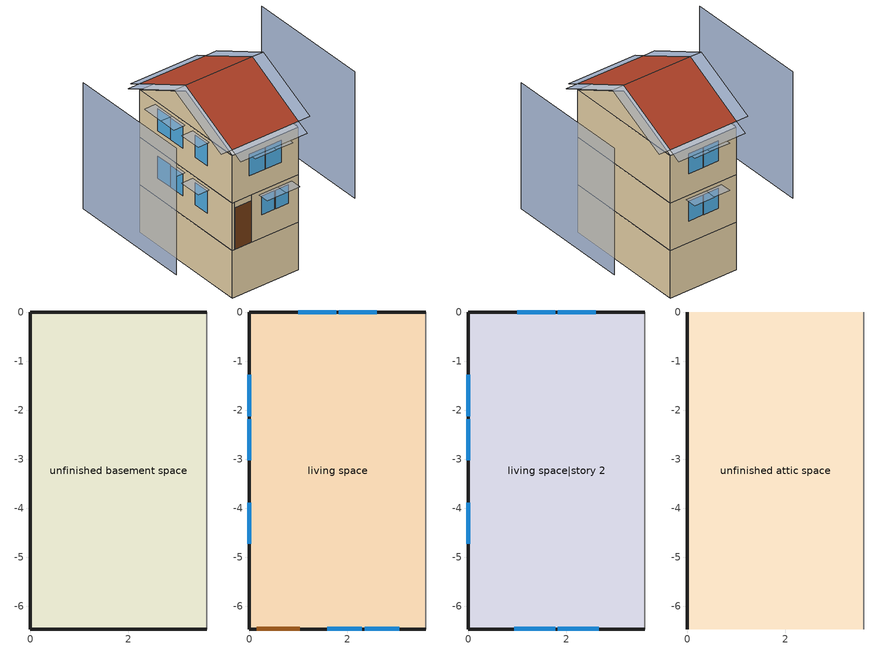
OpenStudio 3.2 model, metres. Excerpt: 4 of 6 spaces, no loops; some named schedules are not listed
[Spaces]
unfinished basement space
 floor foundation (FloorFndGrndUnfinB): 0,-6.47 0,0 3.59,0 3.59,-6.47 z-2.44
 wall foundation (WallFndGrndUnfinB): 3.59,0 0,0 0,-6.47 3.59,-6.47 z-2.44:0
 wall adiabatic (WallFndGrndUnfinB): 3.59,-6.47 3.59,0 z-2.44:0
living space
 floor to unfinished basement space (FloorUnfinBInsFin Reversed): 0,-6.47 0,0 3.59,0 3.59,-6.47 z0
 wall outside (WallExtInsFin): 3.59,0 0,0 0,-6.47 0.13,-6.47 1.05,-6.47 3.59,-6.47 z0:2.44
 wall adiabatic (WallIntFinUninsFin): 3.59,-6.47 3.59,0 z0:2.44
 window (WindowConstruction): 1.59,-6.47 2.29,-6.47 / 2.35,-6.47 3.05,-6.47 z1.2:2.13; 2.6,0 1.83,0 / 1.77,0 1,0 z1.11:2.13; 0,-1.28 0,-2.12 / 0,-2.19 0,-3.03 / 0,-3.89 0,-4.73 z1.01:2.13
 door (Door): 0.15,-6.47 1.02,-6.47 z0:2.13
living space|story 2
 floor to living space (FloorFinUninsFin): 0,-6.47 0,0 3.59,0 3.59,-6.47 z2.44
 wall outside (WallExtInsFin): 3.59,0 0,0 0,-6.47 3.59,-6.47 z2.44:4.88
 wall adiabatic (WallIntFinUninsFin): 3.59,-6.47 3.59,0 z2.44:4.88
 window (WindowConstruction): 0.93,-6.47 1.77,-6.47 / 1.83,-6.47 2.66,-6.47 z3.46:4.57; 2.6,0 1.83,0 / 1.77,0 1,0 z3.55:4.57; 0,-1.28 0,-2.12 / 0,-2.19 0,-3.03 / 0,-3.89 0,-4.73 z3.45:4.57
unfinished attic space
 floor to living space|story 2 (FloorFinInsUnfinAttic): 0,-6.47 0,0 3.59,0 3.59,-6.47 z4.88
 wall outside (WallExtUninsUnfin): 0,-3.23,6.49 0,0,4.88 0,-6.47,4.88
 wall adiabatic (WallIntUnfinUninsUnfin): 3.59,-3.23,6.49 3.59,-6.47,4.88 3.59,0,4.88
 roof outside (RoofUnfinInsExt): 0,-3.23,6.8 3.59,-3.23,6.8 3.59,0,5.18 0,0,5.18; 3.59,-3.23,6.8 0,-3.23,6.8 0,-6.47,5.18 3.59,-6.47,5.18
shading: -3.05,0 -3.05,-6.47 / 6.64,-6.47 6.64,0 z0:6.49; 4.2,-6.47,5.18 4.2,-3.23,6.8 3.59,-3.23,6.8 3.59,-6.47,5.18; -0.61,-3.23,6.8 -0.61,-6.47,5.18 0,-6.47,5.18 0,-3.23,6.8; 0,-7.08,4.88 3.59,-7.08,4.88 3.59,-6.47,5.18 0,-6.47,5.18; -0.61,0,5.18 -0.61,-3.23,6.8 0,-3.23,6.8 0,0,5.18; 4.2,-3.23,6.8 4.2,0,5.18 3.59,0,5.18 3.59,-3.23,6.8; 3.59,0.61,4.88 0,0.61,4.88 0,0,5.18 3.59,0,5.18; 0,-4.88 0,-3.74 -0.61,-3.74 -0.61,-4.88 z2.29; 0,-3.18 0,-2.03 -0.61,-2.03 -0.61,-3.18 z2.29; 2.44,-6.47 1.44,-6.47 1.44,-7.08 2.44,-7.08 z2.29; 0.84,0 1.92,0 1.92,0.61 0.84,0.61 z4.72; 1.92,-6.47 0.78,-6.47 0.78,-7.08 1.92,-7.08 z4.72; 2.81,-6.47 1.67,-6.47 1.67,-7.08 2.81,-7.08 z4.72; 3.2,-6.47 2.2,-6.47 2.2,-7.08 3.2,-7.08 z2.29; 1.67,0 2.75,0 2.75,0.61 1.67,0.61 z4.72; 1.67,0 2.75,0 2.75,0.61 1.67,0.61 z2.29; 0.84,0 1.92,0 1.92,0.61 0.84,0.61 z2.29; 0,-2.28 0,-1.13 -0.61,-1.13 -0.61,-2.28 z4.72; 0,-4.88 0,-3.74 -0.61,-3.74 -0.61,-4.88 z4.72; 0,-3.18 0,-2.03 -0.61,-2.03 -0.61,-3.18 z4.72; 0,-2.28 0,-1.13 -0.61,-1.13 -0.61,-2.28 z2.29
[Site]
Denver Intl Ap_CO_USA: Latitude {deg}=39.83; Longitude {deg}=-104.65; Time Zone {hr}=-7; Elevation {m}=1650; Terrain=Suburbs
[ClimateZones]
Climate Zone Institution Name 1=Building America; Climate Zone Document Year 1=0; Climate Zone Value 1=Cold
[Site:WaterMainsTemperature]
Calculation Method=Correlation; Annual Average Outdoor Air Temperature {C}=10.8753; Maximum Difference In Monthly Average Outdoor Air Temperatures {deltaC}=23.1524
[Site:GroundTemperature:Deep]
10.8753, 10.8753, 10.8753, 10.8753, 10.8753, 10.8753, 10.8753, 10.8753, 10.8753, 10.8753, 10.8753, 10.8753
[Building]
Building 1: North Axis {deg}=270; Standards Number of Stories=3; Standards Number of Above Ground Stories=2; Standards Building Type=singlefamilyattached; Standards Number of Living Units=4
[Material] Roughness=Rough
Name | Thickness {m} | Conductivity {W/m-K} | Density {kg/m3} | Specific Heat {J/kg-K} | Thermal Absorptance | Solar Absorptance | Visible Absorptance
Drywall 0.5 in. | 0.0127 | 0.160291 | 801 | 837.4 | 0.9 | 0.5 | 0.1
FloorUATrussandIns | 0.0889 | 0.0436674 | 50.7834 | 1165.1 | 0.9 | 0.5 | 0.9
FloorUAAdditionalCeilingIns | 0.12827 | 0.0411113 | 16.02 | 1046.75
Asphalt Shingles, Medium | 0.009525 | 0.162714 | 1121.4 | 1465.45 | 0.91 | 0.85 | 0.85
RoofSheathing | 0.01905 | 0.115458 | 512.64 | 1214.23 | 0.82 | 0.3 | 0.3
RoofUARoofIns | 0.18415 | 8.02397 | 37.0049 | 1207.88 | 0.91 | 0.85 | 0.91
Vinyl, Light | 0.009525 | 0.089435 | 177.822 | 1046.75 | 0.9 | 0.3 | 0.3
WallSheathing | 0.0127 | 0.115458 | 512.64 | 1214.23 | 0.82 | 0.3 | 0.3
WallStudAndCavity | 0.0889 | 0.054245 | 162.403 | 1178.92 | 0.9 | 0.3 | 0.9
WallStudAndCavity 1 | 0.0889 | 0.393744 | 83.0341 | 1211.67 | 0.9 | 0.3 | 0.9
WallStudAndCavity 2 | 0.0889 | 0.396154 | 83.0341 | 1211.67 | 0.9 | 0.3 | 0.9
WallStudAndCavity 3 | 0.0889 | 0.403258 | 83.0341 | 1211.67 | 0.9 | 0.3 | 0.9
WallStudAndCavity 4 | 0.0889 | 0.397942 | 83.0341 | 1211.67 | 0.82 | 0.3 | 0.3
res furniture material unfinished basement space | 0.1524 | 0.115458 | 640.8 | 1214.23 | 0.9 | 0.6 | 0.1
FoundationExtVertIns | 0.051816 | 0.029427 | 32.04 | 1214.23
Concrete 8.0 in. | 0.2032 | 1.803125 | 2242.8 | 837.4 | 0.9
Concrete 4.0 in. | 0.1016 | 1.803125 | 2242.8 | 837.4 | 0.9
FloorIns | 0.23495 | 2.59817 | 67.691 | 1210.98 | 0.82 | 0.3 | 0.3
Wood Floor | 0.015875 | 0.115458 | 544.68 | 1214.23
Floor Covering | 0.0127 | 0.0433444 | 54.468 | 1339.84 | 0.9 | 0.9
FloorFinStudAndAirFloor | 0.1397 | 0.557395 | 67.691 | 1210.98 | 0.9 | 0.5 | 0.9
DoorMaterial | 0.04445 | 0.0612267 | 512.64 | 1214.23 | 0.82 | 0.3 | 0.3
[Construction]
FloorFinInsUnfinAttic: Drywall 0.5 in., FloorUATrussandIns, FloorUAAdditionalCeilingIns
RoofUnfinInsExt: Asphalt Shingles, Medium, RoofSheathing, RoofUARoofIns
WallExtInsFin: Vinyl, Light, WallSheathing, WallStudAndCavity, Drywall 0.5 in.
WallExtUninsUnfin: Vinyl, Light, WallSheathing, WallStudAndCavity 1
WallIntFinUninsFin: Vinyl, Light, WallStudAndCavity 2, Drywall 0.5 in.
WallIntUnfinUninsUnfin: Vinyl, Light, WallStudAndCavity 3
WallIntFinUninsFin 1: WallStudAndCavity 4, Drywall 0.5 in.
res furniture construction unfinished basement space; res furniture construction living space|story 2; res furniture construction living space: res furniture material unfinished basement space
WallFndGrndUnfinB: Concrete 8.0 in.
FloorFndGrndUnfinB: Concrete 4.0 in.
FloorUnfinBInsFin Reversed: Floor Covering, Wood Floor, RoofSheathing, FloorIns
FloorFinUninsFin: Drywall 0.5 in., FloorFinStudAndAirFloor, RoofSheathing, Wood Floor, Floor Covering
WindowConstruction: WindowMaterial
Door: DoorMaterial
[WindowMaterial:Shade]
CoolingShade: Solar Transmittance=0.999; Solar Reflectance=0.00099; Visible Transmittance=0.999; Visible Reflectance=0.00099; Thermal Hemispherical Emissivity=1e-05; Thermal Transmittance=0.999; Thickness {m}=0.0001; Conductivity {W/m-K}=10000; Shade to Glass Distance {m}=0.001; Top Opening Multiplier=0; Bottom Opening Multiplier=0; Left-Side Opening Multiplier=0; Right-Side Opening Multiplier=0; Airflow Permeability=0
[WindowMaterial:SimpleGlazingSystem]
WindowMaterial: U-Factor {W/m2-K}=2.10086; Solar Heat Gain Coefficient=0.21
[ThermalZone] Use Ideal Air Loads=No
living zone: Thermostat=living zone temperature setpoint
unfinished basement zone; unfinished attic zone: 
res ds res ashp clg asys ret air zone; res ds res ashp htg asys ret air zone: Volume {m3}=0.25
[Sizing:Zone] Zone Cooling Design Supply Air Temperature Input Method=SupplyAirTemperature; Zone Cooling Design Supply Air Temperature {C}=14; Zone Cooling Design Supply Air Temperature Difference {deltaC}=11.11; Zone Heating Design Supply Air Temperature Input Method=SupplyAirTemperature; Zone Heating Design Supply Air Temperature {C}=40; Zone Heating Design Supply Air Temperature Difference {deltaC}=11.11; Zone Cooling Design Supply Air Humidity Ratio {kg-H2O/kg-air}=0.0085; Zone Heating Design Supply Air Humidity Ratio {kg-H2O/kg-air}=0.008; Cooling Design Air Flow Method=DesignDay; Heating Design Air Flow Method=DesignDay; Account for Dedicated Outdoor Air System=No; Dedicated Outdoor Air System Control Strategy=NeutralSupplyAir; Dedicated Outdoor Air Low Setpoint Temperature for Design {C}=autosize; Dedicated Outdoor Air High Setpoint Temperature for Design {C}=autosize
unfinished basement zone; unfinished attic zone; res ds res ashp clg asys ret air zone; res ds res ashp htg asys ret air zone
[Space]
Name | Space Type | Thermal Zone | Building Unit
living space; living space|story 2 | Space Type 1 | living zone | unit 1
unfinished basement space | Space Type 2 | unfinished basement zone
unfinished attic space | Space Type 3 | unfinished attic zone
res ds res ashp clg asys ret air space |  | res ds res ashp clg asys ret air zone
res ds res ashp htg asys ret air space |  | res ds res ashp htg asys ret air zone
[SpaceType]
Name | Standards Space Type
Space Type 1 | living
Space Type 2 | unfinished basement
Space Type 3 | unfinished attic
[BuildingUnit]
unit 1: Building Unit Type=Residential
[External:File]
8760.csv: File=8760.csv
[People:Definition] Number of People Calculation Method=People; Number of People {people}=1.695; Fraction Radiant=0.319734; Sensible Heat Fraction=0.573; Carbon Dioxide Generation Rate {m3/s-W}=0; Enable ASHRAE 55 Comfort Warnings=No; Mean Radiant Temperature Calculation Type=ZoneAveraged
res occupants|living space|story 2; res occupants|living space
[People] Number of People Schedule=occupants; Activity Level Schedule=res occupants activity schedule; Multiplier=1
Name | People Definition | Space or SpaceType
res occupants|living space|story 2 | res occupants|living space|story 2 | living space|story 2
res occupants|living space | res occupants|living space | living space
[InternalMass:Definition] Design Level Calculation Method=SurfaceArea
Name | Construction | Surface Area {m2}
living space|story 2 Partition; living space Partition | WallIntFinUninsFin 1 | 23.22576
res furniture mass unfinished basement space | res furniture construction unfinished basement space | 9.290304
res furniture mass living space|story 2 | res furniture construction living space|story 2 | 9.290304
res furniture mass living space | res furniture construction living space | 9.290304
[InternalMass] Multiplier=1
Name | Internal Mass Definition | Space or SpaceType
living space|story 2 Partition | living space|story 2 Partition | living space|story 2
living space Partition | living space Partition | living space
res furniture mass unfinished basement space | res furniture mass unfinished basement space | unfinished basement space
res furniture mass living space|story 2 | res furniture mass living space|story 2 | living space|story 2
res furniture mass living space | res furniture mass living space | living space
[Foundation:Kiva]
Foundation Kiva 1: Exterior Vertical Insulation Material=FoundationExtVertIns; Exterior Vertical Insulation Depth {m}=2.4384; Wall Height Above Grade {m}=0.2032; Wall Depth Below Slab {m}=0.2032
[Foundation:Kiva:Settings]
Soil Conductivity {W/m-K}=1.731; Soil Density {kg/m3}=1842.3; Soil Specific Heat {J/kg-K}=418.7; Ground Solar Absorptivity=0.9; Ground Thermal Absorptivity=0.9; Ground Surface Roughness {m}=0.03; Far-Field Width {m}=40; Deep-Ground Boundary Condition=ZeroFlux; Deep-Ground Depth {m}=40; Minimum Cell Dimension {m}=0.02; Maximum Cell Growth Coefficient=1.5; Simulation Timestep=Hourly
[SurfaceProperty:ExposedFoundationPerimeter]
Surface 18: Exposed Perimeter Calculation Method=TotalExposedPerimeter; Total Exposed Perimeter {m}=13.65
[ShadingControl]
WindowShadingControl: Shading Type=InteriorShade; Shading Device Material=CoolingShade; Shading Control Type=OnIfScheduleAllows; Schedule=Window shading schedule; Shading Control Is Scheduled=Yes; Multiple Surface Control Type=Sequential; Sub Surface Name 1=Surface 2 - Window 3; Sub Surface Name 2=Surface 2 - Window 2; Sub Surface Name 3=Surface 5 - Window 1; Sub Surface Name 4=Surface 8 - Window 2; Sub Surface Name 5=Surface 12 - Window 1; Sub Surface Name 6=Surface 12 - Window 2; Sub Surface Name 7=Surface 5 - Window 2; Sub Surface Name 8=Surface 8 - Window 1; Sub Surface Name 9=Surface 3 - Window 1; Sub Surface Name 10=Surface 3 - Window 2; Sub Surface Name 11=Surface 10 - Window 1; Sub Surface Name 12=Surface 10 - Window 3; Sub Surface Name 13=Surface 10 - Window 2; Sub Surface Name 14=Surface 2 - Window 1
[OtherEquipment:Definition] Design Level Calculation Method=EquipmentLevel; Design Level {W}=0
Name | Fraction Latent | Fraction Radiant | Fraction Lost
res wh_1 sens | 0 | 0 | 0
res wh_1 lat | 1 | 0 | 0
res ds res ashp clg asys SupSLkToLvEq; res ds res ashp clg asys SupLatLkToLvEq; res ds res ashp clg asys SupDCnToLvEq; res ds res ashp clg asys SupDCnToAhEq; res ds res ashp clg asys RetDCnToPlEq; res ds res ashp clg asys RetDCnToAhEquip; res ds res ashp clg asys SupSLkToAhEq; res ds res ashp clg asys SupLatLkToAhEq; res ds res ashp clg asys RetSLkEq; res ds res ashp clg asys RetLatLkEq; res ds res ashp htg asys SupSLkToLvEq; res ds res ashp htg asys SupLatLkToLvEq; res ds res ashp htg asys SupDCnToLvEq; res ds res ashp htg asys SupDCnToAhEq; res ds res ashp htg asys RetDCnToPlEq; res ds res ashp htg asys RetDCnToAhEquip; res ds res ashp htg asys SupSLkToAhEq; res ds res ashp htg asys SupLatLkToAhEq; res ds res ashp htg asys RetSLkEq; res ds res ashp htg asys RetLatLkEq
[OtherEquipment] Schedule=Always On Discrete
Name | Other Equipment Definition | Space or SpaceType | Fuel Type
res wh_1 sens | res wh_1 sens | unfinished basement space
res wh_1 lat | res wh_1 lat | unfinished basement space
res ds res ashp clg asys SupSLkToLvEq | res ds res ashp clg asys SupSLkToLvEq | living space|story 2 | None
res ds res ashp clg asys SupLatLkToLvEq | res ds res ashp clg asys SupLatLkToLvEq | living space|story 2 | None
res ds res ashp clg asys SupDCnToLvEq | res ds res ashp clg asys SupDCnToLvEq | living space|story 2 | None
res ds res ashp clg asys SupDCnToAhEq | res ds res ashp clg asys SupDCnToAhEq | unfinished basement space | None
res ds res ashp clg asys RetDCnToPlEq | res ds res ashp clg asys RetDCnToPlEq | res ds res ashp clg asys ret air space | None
res ds res ashp clg asys RetDCnToAhEquip | res ds res ashp clg asys RetDCnToAhEquip | unfinished basement space | None
res ds res ashp clg asys SupSLkToAhEq | res ds res ashp clg asys SupSLkToAhEq | unfinished basement space | None
res ds res ashp clg asys SupLatLkToAhEq | res ds res ashp clg asys SupLatLkToAhEq | unfinished basement space | None
res ds res ashp clg asys RetSLkEq | res ds res ashp clg asys RetSLkEq | res ds res ashp clg asys ret air space | None
res ds res ashp clg asys RetLatLkEq | res ds res ashp clg asys RetLatLkEq | res ds res ashp clg asys ret air space | None
res ds res ashp htg asys SupSLkToLvEq | res ds res ashp htg asys SupSLkToLvEq | living space|story 2 | None
res ds res ashp htg asys SupLatLkToLvEq | res ds res ashp htg asys SupLatLkToLvEq | living space|story 2 | None
res ds res ashp htg asys SupDCnToLvEq | res ds res ashp htg asys SupDCnToLvEq | living space|story 2 | None
res ds res ashp htg asys SupDCnToAhEq | res ds res ashp htg asys SupDCnToAhEq | unfinished basement space | None
res ds res ashp htg asys RetDCnToPlEq | res ds res ashp htg asys RetDCnToPlEq | res ds res ashp htg asys ret air space | None
res ds res ashp htg asys RetDCnToAhEquip | res ds res ashp htg asys RetDCnToAhEquip | unfinished basement space | None
res ds res ashp htg asys SupSLkToAhEq | res ds res ashp htg asys SupSLkToAhEq | unfinished basement space | None
res ds res ashp htg asys SupLatLkToAhEq | res ds res ashp htg asys SupLatLkToAhEq | unfinished basement space | None
res ds res ashp htg asys RetSLkEq | res ds res ashp htg asys RetSLkEq | res ds res ashp htg asys ret air space | None
res ds res ashp htg asys RetLatLkEq | res ds res ashp htg asys RetLatLkEq | res ds res ashp htg asys ret air space | None
[EnergyManagementSystem:Sensor]
Name | Output Variable or Output Meter Index Key | Output Variable or Output Meter
res_wh_1_amb_temp | unfinished basement zone | Zone Mean Air Temperature
res_wh_1_amb_rh | unfinished basement zone | Zone Air Relative Humidity
res_nv_pb_s |  | Site Outdoor Air Barometric Pressure
res_af_vw_s |  | Site Wind Speed
res_nv_wt_s |  | Site Outdoor Air Humidity Ratio
res_nv_1_nva_s | res nv_1 avail schedule | Schedule Value
res_nv_1_sp_s | res nv_1 temp schedule | Schedule Value
res_ds_res_ashp_clg_asys_ah_mfr_s | Node 24 | System Node Mass Flow Rate
res_ds_res_ashp_clg_asys_ah_vfr_s | Node 24 | System Node Current Density Volume Flow Rate
res_ds_res_ashp_clg_asys_ah_tt_s | Node 24 | System Node Temperature
res_ds_res_ashp_clg_asys_ra_t_s | Node 27 | System Node Temperature
res_ds_res_ashp_clg_asys_ah_wt_s | Node 24 | System Node Humidity Ratio
res_ds_res_ashp_clg_asys_ra_w_s | Node 27 | System Node Humidity Ratio
res_ds_res_ashp_clg_asys_ah_t_s; res_ds_res_ashp_htg_asys_ah_t_s | unfinished basement zone | Zone Air Temperature
res_ds_res_ashp_clg_asys_ah_w_s; res_ds_res_ashp_htg_asys_ah_w_s | unfinished basement zone | Zone Mean Air Humidity Ratio
res_ds_res_ashp_htg_asys_ah_mfr_s | Node 17 | System Node Mass Flow Rate
res_ds_res_ashp_htg_asys_ah_vfr_s | Node 17 | System Node Current Density Volume Flow Rate
res_ds_res_ashp_htg_asys_ah_tt_s | Node 17 | System Node Temperature
res_ds_res_ashp_htg_asys_ra_t_s | Node 20 | System Node Temperature
res_ds_res_ashp_htg_asys_ah_wt_s | Node 17 | System Node Humidity Ratio
res_ds_res_ashp_htg_asys_ra_w_s | Node 20 | System Node Humidity Ratio
res_infil_1_range_sch_s | res mv_1 range exhaust schedule | Schedule Value
res_infil_1_bath_sch_s | res mv_1 bath exhaust schedule | Schedule Value
res_infil_1_wh_sch_s | Always On Discrete | Schedule Value
[EnergyManagementSystem:Actuator]
Name | Actuated Component | Actuated Component Type | Actuated Component Control Type
res_wh_1_sens_act | res wh_1 sens | OtherEquipment | Power Level
res_wh_1_lat_act | res wh_1 lat | OtherEquipment | Power Level
res_wh_1_LESchedOverride | res wh_1 BottomElementSetpoint | Schedule:Constant | Schedule Value
res_wh_1_HPSchedOverride | res wh_1 WaterHeaterHPSchedule | Schedule:Constant | Schedule Value
res_wh_1_UESchedOverride | res wh_1 TopElementSetpoint | Schedule:Constant | Schedule Value
res_nv_1_flow_act | res nv_1 flow | Zone Infiltration | Air Exchange Flow Rate
res_ds_res_ashp_clg_asys_SupSLkToLvEq_act | res ds res ashp clg asys SupSLkToLvEq | OtherEquipment | Power Level
res_ds_res_ashp_clg_asys_SupLatLkToLvEq_act | res ds res ashp clg asys SupLatLkToLvEq | OtherEquipment | Power Level
res_ds_res_ashp_clg_asys_SupDCnToLvEq_act | res ds res ashp clg asys SupDCnToLvEq | OtherEquipment | Power Level
res_ds_res_ashp_clg_asys_SupDCnToAhEq_act | res ds res ashp clg asys SupDCnToAhEq | OtherEquipment | Power Level
res_ds_res_ashp_clg_asys_RetDCnToPlEq_act | res ds res ashp clg asys RetDCnToPlEq | OtherEquipment | Power Level
res_ds_res_ashp_clg_asys_RetDCnToAhEquip_act | res ds res ashp clg asys RetDCnToAhEquip | OtherEquipment | Power Level
res_ds_res_ashp_clg_asys_SupSLkToAhEq_act | res ds res ashp clg asys SupSLkToAhEq | OtherEquipment | Power Level
res_ds_res_ashp_clg_asys_SupLatLkToAhEq_act | res ds res ashp clg asys SupLatLkToAhEq | OtherEquipment | Power Level
res_ds_res_ashp_clg_asys_RetSLkEq_act | res ds res ashp clg asys RetSLkEq | OtherEquipment | Power Level
res_ds_res_ashp_clg_asys_RetLatLkEq_act | res ds res ashp clg asys RetLatLkEq | OtherEquipment | Power Level
res_ds_res_ashp_clg_asys_AhToLivMix_act | res ds res ashp clg asys AhToLivMix | ZoneMixing | Air Exchange Flow Rate
res_ds_res_ashp_clg_asys_LivToAhMix_act | res ds res ashp clg asys LivToAhMix | ZoneMixing | Air Exchange Flow Rate
res_ds_res_ashp_htg_asys_SupSLkToLvEq_act | res ds res ashp htg asys SupSLkToLvEq | OtherEquipment | Power Level
res_ds_res_ashp_htg_asys_SupLatLkToLvEq_act | res ds res ashp htg asys SupLatLkToLvEq | OtherEquipment | Power Level
res_ds_res_ashp_htg_asys_SupDCnToLvEq_act | res ds res ashp htg asys SupDCnToLvEq | OtherEquipment | Power Level
res_ds_res_ashp_htg_asys_SupDCnToAhEq_act | res ds res ashp htg asys SupDCnToAhEq | OtherEquipment | Power Level
res_ds_res_ashp_htg_asys_RetDCnToPlEq_act | res ds res ashp htg asys RetDCnToPlEq | OtherEquipment | Power Level
[ThermostatSetpoint:DualSetpoint]
living zone temperature setpoint: Heating Setpoint Temperature Schedule=res heating setpoint; Cooling Setpoint Temperature Schedule=res cooling setpoint
[ElectricEquipment:Definition] Design Level Calculation Method=EquipmentLevel
Name | Design Level {W} | Fraction Latent | Fraction Radiant | Fraction Lost
res refrig | 65.0889 | 0 | 0 | 0
res misc plug loads|living space|story 2; res misc plug loads|living space | 177.284 | 0.021 | 0.558 | 0.049
res infil_1 house fan; res infil_1 range fan; res infil_1 bath fan | 0 | 0 | 0 | 1
[ElectricEquipment]
Name | Electric Equipment Definition | Space or SpaceType | Schedule
res refrig | res refrig | living space|story 2 | res refrig schedule
res misc plug loads|living space|story 2 | res misc plug loads|living space|story 2 | living space|story 2 | plug_loads
res misc plug loads|living space | res misc plug loads|living space | living space | plug_loads
res infil_1 house fan | res infil_1 house fan | living space|story 2 | Always On Discrete
res infil_1 range fan | res infil_1 range fan | living space|story 2 | Always On Discrete
res infil_1 bath fan | res infil_1 bath fan | living space|story 2 | Always On Discrete
[Lights:Definition] Design Level Calculation Method=LightingLevel; Lighting Level {W}=107.136; Fraction Radiant=0.6; Fraction Visible=0.2; Return Air Fraction=0
res lighting interior living space|story 2; res lighting interior living space
[Lights] Schedule=lighting_interior; Fraction Replaceable=1
Name | Lights Definition | Space or SpaceType
res lighting interior living space|story 2 | res lighting interior living space|story 2 | living space|story 2
res lighting interior living space | res lighting interior living space | living space
[Exterior:Lights:Definition]
res lighting exterior: Design Level {W}=28.3286
[Exterior:Lights]
res lighting exterior: Exterior Lights Definition=res lighting exterior; Schedule=lighting_exterior
[SpaceInfiltration:DesignFlowRate] Schedule=Always On Discrete
Name | Space or SpaceType | Design Flow Rate Calculation Method | Air Changes per Hour {1/hr} | Constant Term Coefficient | Temperature Term Coefficient | Velocity Term Coefficient | Velocity Squared Term Coefficient | Design Flow Rate {m3/s}
res infil|unfinished basement space | unfinished basement space | AirChanges/Hour | 0.1 | 1 | 0 | 0 | 0
res nv_1 flow; res infil_1 flow | living space|story 2 | Flow/Space |  |  |  |  |  | 0
[SpaceInfiltration:EffectiveLeakageArea]
res infil|unfinished attic space: Space or SpaceType=unfinished attic space; Schedule=Always On Discrete; Effective Air Leakage Area {cm2}=773.418; Stack Coefficient=0.000133517; Wind Coefficient=2.16931e-05
[ZoneMixing] Schedule=Always On Continuous; Design Flow Rate Calculation Method=Flow/Zone; Design Flow Rate {m3/s}=0
Name | Zone | Source Zone
res ds res ashp clg asys AhToLivMix; res ds res ashp htg asys AhToLivMix | living zone | unfinished basement zone
res ds res ashp clg asys LivToAhMix; res ds res ashp htg asys LivToAhMix | unfinished basement zone | living zone
